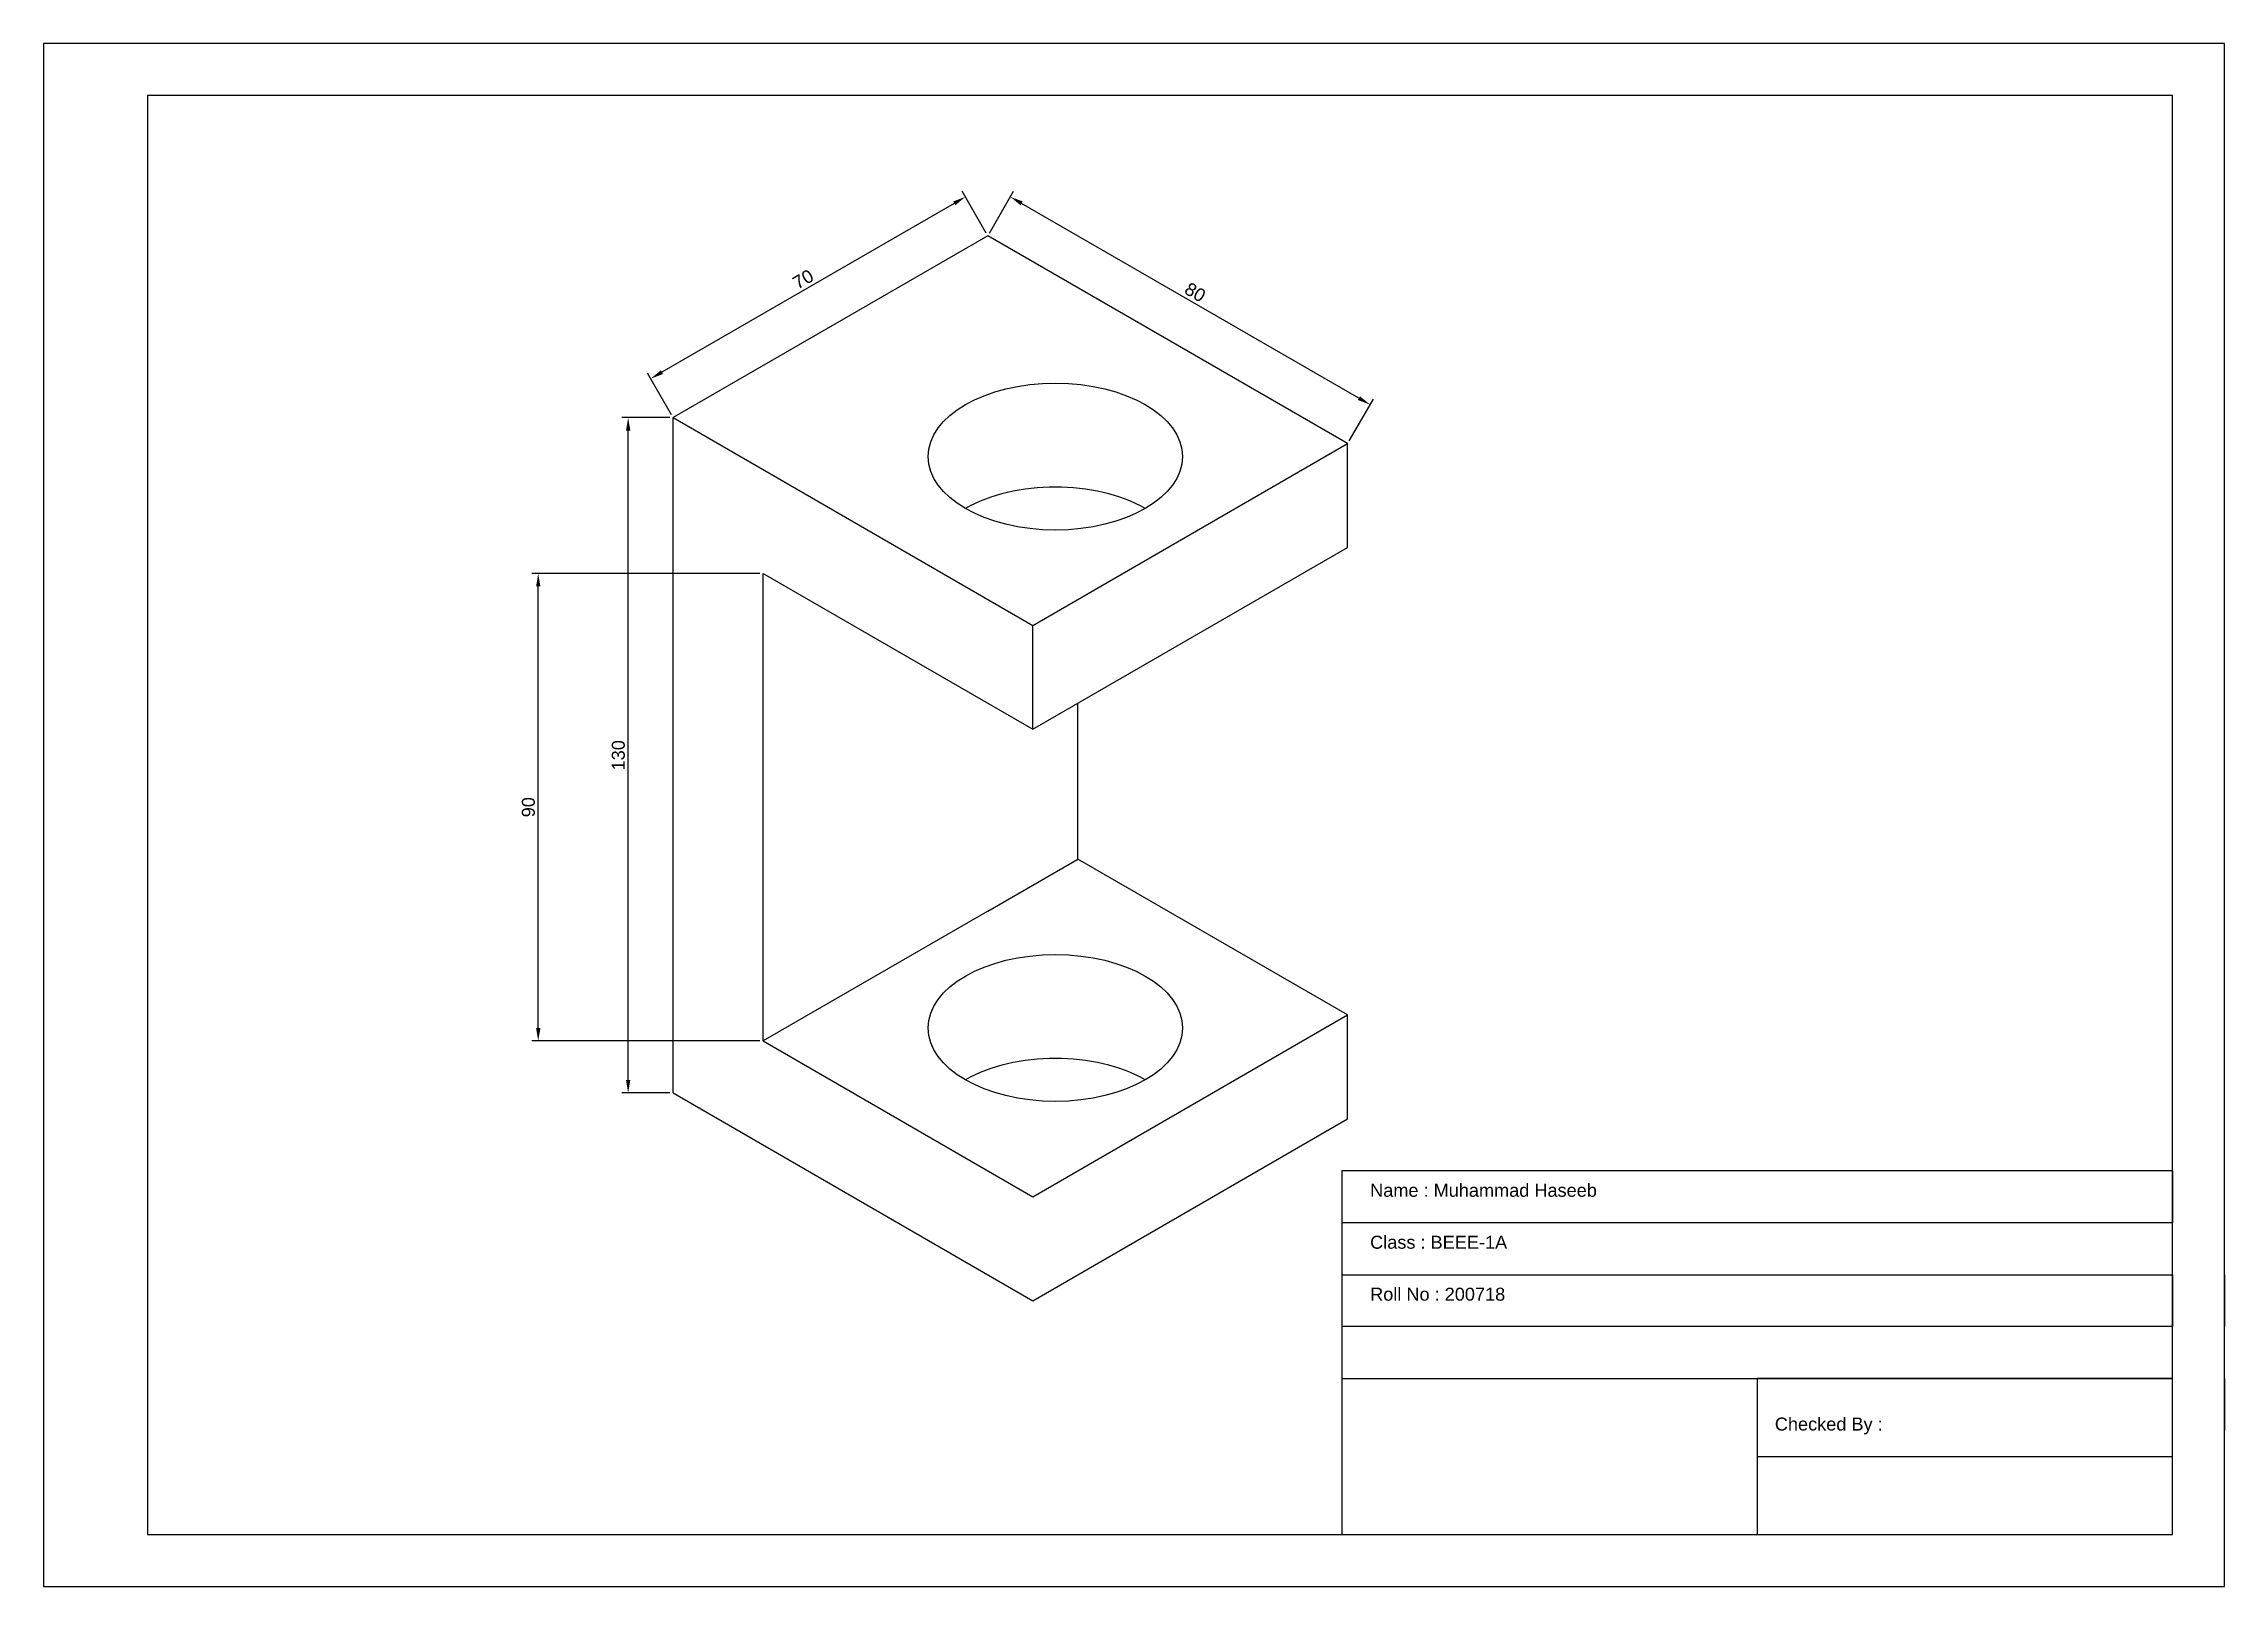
# Model space of a CAD drawing. Header units: millimetres. Extents: x -82 to 338, y -278 to 20.
import ezdxf

# ---------------------------------------------------------------- set-up
doc = ezdxf.new("R2010")
doc.units = ezdxf.units.MM
doc.styles.get("Standard").update_dxf_attribs({"font": 'arial.ttf'})
doc.dimstyles.new('ISO-25', dxfattribs={"dimtxt": 2.5, "dimasz": 2.5, "dimexe": 1.25, "dimexo": 0.625, "dimtad": 1, "dimtxsty": 'Standard', "dimcen": 2.5, "dimadec": 0, "dimazin": 0, "dimtfac": 1, "dimtmove": 0, "dimatfit": 3, "dimfxl": 1, "dimarcsym": 0})

# ---------------------------------------------------------------- blocks, each defined once
blk = doc.blocks.new('*D2')
at = {"color": 0, "lineweight": -2, "transparency": 16777216}
for p, q in [((99.91, -16.96), (104.55, -8.92)), ((171.04, -48.75), (106.09, -11.25)), ((169.19, -56.96), (173.83, -48.92))]:
    blk.add_line(p, q, dxfattribs=at)
at = {"color": 0, "transparency": 16777216}
for points in [[(106.3, -10.89), (105.88, -11.61), (103.92, -10)], [(171.25, -48.39), (170.83, -49.11), (173.21, -50)]]:
    blk.add_solid(points, dxfattribs=at)
at = {"layer": 'Defpoints', "color": 0, "transparency": 16777216}
for p in [(103.92, -10), (99.59, -17.5), (168.87, -57.5)]:
    blk.add_point(p, dxfattribs=at)
at = {"color": 0, "transparency": 16777216, "insert": (139.51, -28.36), "char_height": 2.5, "attachment_point": 5, "rotation": 330}
blk.add_mtext('80', dxfattribs=at)
blk = doc.blocks.new('*D3')
at = {"color": 0, "lineweight": -2, "transparency": 16777216}
for p, q in [((93.1, -11.25), (36.81, -43.75)), ((99.28, -16.96), (94.64, -8.92)), ((38.66, -51.96), (34.02, -43.92))]:
    blk.add_line(p, q, dxfattribs=at)
at = {"color": 0, "transparency": 16777216}
for points in [[(92.89, -10.89), (93.31, -11.61), (95.26, -10)], [(36.6, -43.39), (37.01, -44.11), (34.64, -45)]]:
    blk.add_solid(points, dxfattribs=at)
at = {"layer": 'Defpoints', "color": 0, "transparency": 16777216}
for p in [(99.59, -17.5), (34.64, -45), (38.97, -52.5)]:
    blk.add_point(p, dxfattribs=at)
at = {"color": 0, "transparency": 16777216, "insert": (64.01, -25.86), "char_height": 2.5, "attachment_point": 5, "rotation": 30}
blk.add_mtext('70', dxfattribs=at)
blk = doc.blocks.new('*D4')
at = {"color": 0, "lineweight": -2, "transparency": 16777216}
for p, q in [((38.35, -52.5), (29.06, -52.5)), ((30.31, -180), (30.31, -55)), ((38.35, -182.5), (29.06, -182.5))]:
    blk.add_line(p, q, dxfattribs=at)
at = {"color": 0, "transparency": 16777216}
for points in [[(29.89, -55), (30.73, -55), (30.31, -52.5)], [(29.89, -180), (30.73, -180), (30.31, -182.5)]]:
    blk.add_solid(points, dxfattribs=at)
at = {"layer": 'Defpoints', "color": 0, "transparency": 16777216}
for p in [(30.31, -52.5), (38.97, -52.5), (38.97, -182.5)]:
    blk.add_point(p, dxfattribs=at)
at = {"color": 0, "transparency": 16777216, "insert": (28.42, -117.5), "char_height": 2.5, "attachment_point": 5, "rotation": 90}
blk.add_mtext('130', dxfattribs=at)
blk = doc.blocks.new('*D5')
at = {"color": 0, "lineweight": -2, "transparency": 16777216}
for p, q in [((55.67, -82.5), (11.74, -82.5)), ((12.99, -170), (12.99, -85)), ((55.67, -172.5), (11.74, -172.5))]:
    blk.add_line(p, q, dxfattribs=at)
at = {"color": 0, "transparency": 16777216}
for points in [[(12.57, -85), (13.41, -85), (12.99, -82.5)], [(12.57, -170), (13.41, -170), (12.99, -172.5)]]:
    blk.add_solid(points, dxfattribs=at)
at = {"layer": 'Defpoints', "color": 0, "transparency": 16777216}
for p in [(12.99, -82.5), (56.29, -82.5), (56.29, -172.5)]:
    blk.add_point(p, dxfattribs=at)
at = {"color": 0, "transparency": 16777216, "insert": (11.1, -127.5), "char_height": 2.5, "attachment_point": 5, "rotation": 90}
blk.add_mtext('90', dxfattribs=at)

msp = doc.modelspace()

# ---------------------------------------------------------------- linework, layer by layer
for p, q in [((337.728, 19.5), (-82.272, 19.5)), ((-82.272, 19.5), (-82.272, -277.5)), ((337.728, -277.5), (337.728, 19.5)), ((327.728, 9.5), (-62.272, 9.5)), ((-62.272, 9.5), (-62.272, -267.5)), ((327.728, -267.5), (327.728, 9.5)), ((99.593, -17.5), (38.971, -52.5)), ((168.875, -57.5), (99.593, -17.5)), ((38.971, -52.5), (108.253, -92.5)), ((38.971, -182.5), (38.971, -52.5)), ((108.253, -92.5), (168.875, -57.5)), ((168.875, -77.5), (168.875, -57.5)), ((108.253, -112.5), (168.875, -77.5)), ((56.292, -82.5), (108.253, -112.5)), ((56.292, -172.5), (56.292, -82.5)), ((108.253, -112.5), (108.253, -92.5)), ((116.913, -137.5), (116.913, -107.5)), ((99.593, -147.5), (116.913, -137.5)), ((168.875, -167.5), (116.913, -137.5)), ((99.593, -147.5), (56.292, -172.5)), ((108.253, -202.5), (168.875, -167.5)), ((168.875, -187.5), (168.875, -167.5)), ((56.292, -172.5), (108.253, -202.5)), ((38.971, -182.5), (108.253, -222.5)), ((108.253, -222.5), (168.875, -187.5)), ((327.728, -197.5), (167.728, -197.5)), ((167.728, -197.5), (167.728, -267.5)), ((327.728, -267.5), (327.728, -197.5)), ((327.728, -197.5), (327.728, -207.5)), ((327.728, -207.5), (167.728, -207.5)), ((167.728, -207.5), (167.728, -217.5)), ((337.728, -277.5), (337.728, -207.5)), ((167.728, -217.5), (327.728, -217.5)), ((327.728, -217.5), (327.728, -227.5)), ((337.728, -217.5), (337.728, -227.5)), ((327.728, -227.5), (167.728, -227.5)), ((167.728, -227.5), (167.728, -237.5)), ((167.728, -237.5), (327.728, -237.5)), ((327.728, -237.5), (247.728, -237.5)), ((247.728, -237.5), (247.728, -267.5)), ((337.728, -237.5), (337.728, -247.5)), ((247.728, -252.5), (327.728, -252.5)), ((-62.272, -267.5), (327.728, -267.5)), ((-82.272, -277.5), (337.728, -277.5))]:
    msp.add_line(p, q)
for centre in [(112.583, -60), (112.583, -170)]:
    msp.add_ellipse(centre, major_axis=(-24.495, 0), ratio=0.5773503)
for centre in [(112.583, -80), (112.583, -190)]:
    msp.add_ellipse(centre, major_axis=(-24.495, 0), ratio=0.5773503, start_param=3.9269908, end_param=5.4977871)

# ---------------------------------------------------------------- texts
at = {"char_height": 2.5, "attachment_point": 1}
for s, width, insert in [('Name : Muhammad Haseeb', 160, (173.205, -200)), ('Class : BEEE-1A', 160, (173.205, -210)), ('Roll No : 200718', 160, (173.205, -220)), ('Checked By :', 80, (251.147, -245))]:
    msp.add_mtext_dynamic_manual_height_columns(s, width=width, gutter_width=12.5, heights=[0], dxfattribs=dict(at, insert=insert))

# ---------------------------------------------------------------- dimensions: what is measured, and where the dimension line sits
at = {"color": 1}
for p1, p2, picture, middle in [((99.593, -17.5), (38.971, -52.5), '*D3', (64.006, -25.861)), ((168.875, -57.5), (99.593, -17.5), '*D2', (139.51, -28.361))]:
    dim = msp.add_aligned_dim(p1=p1, p2=p2, distance=-8.66, dimstyle='ISO-25', dxfattribs=at)
    dim.commit()
    dim.dimension.update_dxf_attribs({"geometry": picture, "text_midpoint": middle})
for base, p1, p2, picture, middle in [((30.311, -52.5), (38.971, -182.5), (38.971, -52.5), '*D4', (28.419, -117.5)), ((12.99, -82.5), (56.292, -172.5), (56.292, -82.5), '*D5', (11.098, -127.5))]:
    dim = msp.add_linear_dim(base=base, p1=p1, p2=p2, angle=90, dimstyle='ISO-25', dxfattribs=at)
    dim.commit()
    dim.dimension.update_dxf_attribs({"geometry": picture, "text_midpoint": middle})

doc.saveas('drawing.dxf')
